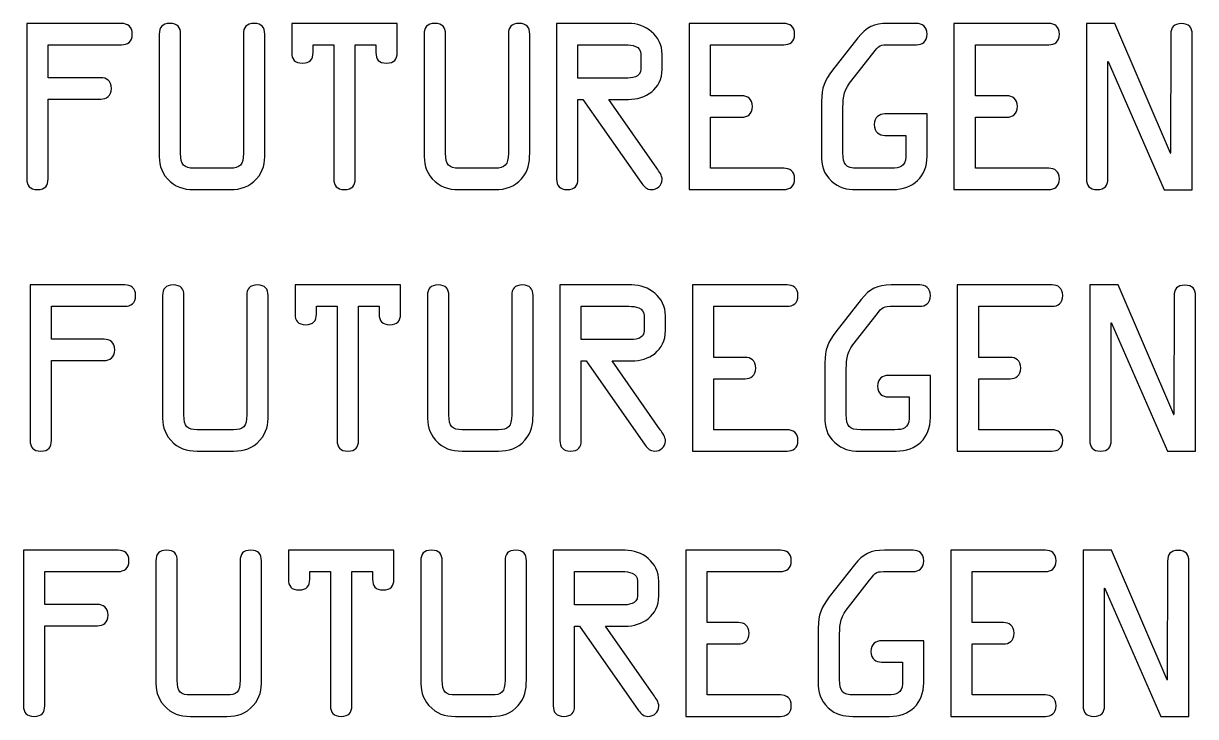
# Model space of a CAD drawing. Extents: x 14 to 123, y 123 to 208.
# Drawn here: x 56.9 to 122.1, y 124.4 to 162.9 of the extents above; entities that cross this region are included whole.
import ezdxf

# ---------------------------------------------------------------- set-up
doc = ezdxf.new("R2010")
doc.units = 0
doc.header["$MEASUREMENT"] = 0
doc.layers.add('LAYER_1', color=7, linetype='CONTINUOUS')

# ---------------------------------------------------------------- blocks, each defined once
blk = doc.blocks.new('BLOCK_5')
at = {"layer": 'LAYER_1', "color": 7}
for points, knots in [([(57.109, 162.945), (57.109, 162.945), (62.387, 162.945), (62.387, 162.945), (62.696, 162.945), (62.98, 162.778), (62.98, 162.35), (62.98, 161.922), (62.696, 161.756), (62.387, 161.756), (62.387, 161.756), (58.298, 161.756), (58.298, 161.756), (58.298, 161.756), (58.298, 159.925), (58.298, 159.925), (58.298, 159.925), (61.221, 159.925), (61.221, 159.925), (61.53, 159.925), (61.816, 159.759), (61.816, 159.332), (61.816, 158.903), (61.53, 158.737), (61.221, 158.737), (61.221, 158.737), (58.298, 158.737), (58.298, 158.737), (58.298, 158.737), (58.298, 154.292), (58.298, 154.292), (58.298, 153.912), (58.132, 153.698), (57.704, 153.698), (57.276, 153.698), (57.109, 153.912), (57.109, 154.292), (57.109, 154.292), (57.109, 162.945), (57.109, 162.945)], [0, 0, 0, 0, 1, 1, 1, 2, 2, 2, 3, 3, 3, 4, 4, 4, 5, 5, 5, 6, 6, 6, 7, 7, 7, 8, 8, 8, 9, 9, 9, 10, 10, 10, 11, 11, 11, 12, 12, 12, 13, 13, 13, 13]), ([(66.405, 153.698), (65.81, 153.698), (65.347, 153.84), (64.93, 154.304), (64.539, 154.744), (64.479, 155.171), (64.479, 155.718), (64.479, 155.718), (64.479, 162.35), (64.479, 162.35), (64.479, 162.73), (64.645, 162.945), (65.073, 162.945), (65.502, 162.945), (65.668, 162.73), (65.668, 162.35), (65.668, 162.35), (65.668, 155.718), (65.668, 155.718), (65.668, 155.053), (65.869, 154.886), (66.405, 154.886), (66.405, 154.886), (68.425, 154.886), (68.425, 154.886), (68.959, 154.886), (69.162, 155.053), (69.162, 155.718), (69.162, 155.718), (69.162, 162.35), (69.162, 162.35), (69.162, 162.73), (69.329, 162.945), (69.756, 162.945), (70.184, 162.945), (70.351, 162.73), (70.351, 162.35), (70.351, 162.35), (70.351, 155.718), (70.351, 155.718), (70.351, 155.171), (70.291, 154.744), (69.898, 154.304), (69.483, 153.84), (69.019, 153.698), (68.425, 153.698), (68.425, 153.698), (66.405, 153.698), (66.405, 153.698)], [0, 0, 0, 0, 1, 1, 1, 2, 2, 2, 3, 3, 3, 4, 4, 4, 5, 5, 5, 6, 6, 6, 7, 7, 7, 8, 8, 8, 9, 9, 9, 10, 10, 10, 11, 11, 11, 12, 12, 12, 13, 13, 13, 14, 14, 14, 15, 15, 15, 16, 16, 16, 16]), ([(73.038, 161.756), (73.038, 161.756), (73.038, 161.328), (73.038, 161.328), (73.038, 160.947), (72.871, 160.733), (72.443, 160.733), (72.015, 160.733), (71.849, 160.947), (71.849, 161.328), (71.849, 161.328), (71.849, 162.945), (71.849, 162.945), (71.849, 162.945), (77.72, 162.945), (77.72, 162.945), (77.72, 162.945), (77.72, 161.328), (77.72, 161.328), (77.72, 160.947), (77.553, 160.733), (77.126, 160.733), (76.698, 160.733), (76.531, 160.947), (76.531, 161.328), (76.531, 161.328), (76.531, 161.756), (76.531, 161.756), (76.531, 161.756), (75.379, 161.756), (75.379, 161.756), (75.379, 161.756), (75.379, 154.292), (75.379, 154.292), (75.379, 153.912), (75.213, 153.698), (74.784, 153.698), (74.357, 153.698), (74.191, 153.912), (74.191, 154.292), (74.191, 154.292), (74.191, 161.756), (74.191, 161.756), (74.191, 161.756), (73.038, 161.756), (73.038, 161.756)], [0, 0, 0, 0, 1, 1, 1, 2, 2, 2, 3, 3, 3, 4, 4, 4, 5, 5, 5, 6, 6, 6, 7, 7, 7, 8, 8, 8, 9, 9, 9, 10, 10, 10, 11, 11, 11, 12, 12, 12, 13, 13, 13, 14, 14, 14, 15, 15, 15, 15]), ([(81.144, 153.698), (80.549, 153.698), (80.086, 153.84), (79.67, 154.304), (79.278, 154.744), (79.218, 155.171), (79.218, 155.718), (79.218, 155.718), (79.218, 162.35), (79.218, 162.35), (79.218, 162.73), (79.385, 162.945), (79.813, 162.945), (80.24, 162.945), (80.407, 162.73), (80.407, 162.35), (80.407, 162.35), (80.407, 155.718), (80.407, 155.718), (80.407, 155.053), (80.609, 154.886), (81.144, 154.886), (81.144, 154.886), (83.164, 154.886), (83.164, 154.886), (83.699, 154.886), (83.902, 155.053), (83.902, 155.718), (83.902, 155.718), (83.902, 162.35), (83.902, 162.35), (83.902, 162.73), (84.067, 162.945), (84.496, 162.945), (84.924, 162.945), (85.089, 162.73), (85.089, 162.35), (85.089, 162.35), (85.089, 155.718), (85.089, 155.718), (85.089, 155.171), (85.03, 154.744), (84.638, 154.304), (84.222, 153.84), (83.758, 153.698), (83.164, 153.698), (83.164, 153.698), (81.144, 153.698), (81.144, 153.698)], [0, 0, 0, 0, 1, 1, 1, 2, 2, 2, 3, 3, 3, 4, 4, 4, 5, 5, 5, 6, 6, 6, 7, 7, 7, 8, 8, 8, 9, 9, 9, 10, 10, 10, 11, 11, 11, 12, 12, 12, 13, 13, 13, 14, 14, 14, 15, 15, 15, 16, 16, 16, 16]), ([(87.776, 154.292), (87.776, 153.912), (87.61, 153.698), (87.182, 153.698), (86.754, 153.698), (86.588, 153.912), (86.588, 154.292), (86.588, 154.292), (86.588, 162.945), (86.588, 162.945), (86.588, 162.945), (90.581, 162.945), (90.581, 162.945), (91.52, 162.945), (92.459, 162.279), (92.459, 161.221), (92.459, 161.221), (92.459, 160.401), (92.459, 160.401), (92.459, 159.284), (91.532, 158.714), (90.581, 158.714), (90.581, 158.714), (89.488, 158.714), (89.488, 158.714), (89.488, 158.714), (92.162, 154.886), (92.162, 154.886), (92.293, 154.708), (92.459, 154.483), (92.459, 154.256), (92.459, 153.923), (92.186, 153.698), (91.853, 153.698), (91.615, 153.698), (91.461, 153.84), (91.33, 154.03), (91.33, 154.03), (88.05, 158.714), (88.05, 158.714), (88.05, 158.714), (87.776, 158.714), (87.776, 158.714), (87.776, 158.714), (87.776, 154.292), (87.776, 154.292)], [0, 0, 0, 0, 1, 1, 1, 2, 2, 2, 3, 3, 3, 4, 4, 4, 5, 5, 5, 6, 6, 6, 7, 7, 7, 8, 8, 8, 9, 9, 9, 10, 10, 10, 11, 11, 11, 12, 12, 12, 13, 13, 13, 14, 14, 14, 15, 15, 15, 15]), ([(99.235, 154.886), (99.544, 154.886), (99.829, 154.72), (99.829, 154.292), (99.829, 153.864), (99.544, 153.698), (99.235, 153.698), (99.235, 153.698), (93.958, 153.698), (93.958, 153.698), (93.958, 153.698), (93.958, 162.945), (93.958, 162.945), (93.958, 162.945), (99.235, 162.945), (99.235, 162.945), (99.544, 162.945), (99.829, 162.778), (99.829, 162.35), (99.829, 161.922), (99.544, 161.756), (99.235, 161.756), (99.235, 161.756), (95.146, 161.756), (95.146, 161.756), (95.146, 161.756), (95.146, 158.916), (95.146, 158.916), (95.146, 158.916), (96.893, 158.916), (96.893, 158.916), (97.202, 158.916), (97.488, 158.749), (97.488, 158.322), (97.488, 157.893), (97.202, 157.727), (96.893, 157.727), (96.893, 157.727), (95.146, 157.727), (95.146, 157.727), (95.146, 157.727), (95.146, 154.886), (95.146, 154.886), (95.146, 154.886), (99.235, 154.886), (99.235, 154.886)], [0, 0, 0, 0, 1, 1, 1, 2, 2, 2, 3, 3, 3, 4, 4, 4, 5, 5, 5, 6, 6, 6, 7, 7, 7, 8, 8, 8, 9, 9, 9, 10, 10, 10, 11, 11, 11, 12, 12, 12, 13, 13, 13, 14, 14, 14, 15, 15, 15, 15]), ([(104.857, 156.716), (104.548, 156.716), (104.263, 156.883), (104.263, 157.311), (104.263, 157.739), (104.548, 157.905), (104.857, 157.905), (104.857, 157.905), (107.199, 157.905), (107.199, 157.905), (107.199, 157.905), (107.199, 155.564), (107.199, 155.564), (107.199, 154.411), (106.426, 153.698), (105.297, 153.698), (105.297, 153.698), (103.253, 153.698), (103.253, 153.698), (102.706, 153.698), (102.301, 153.793), (101.886, 154.173), (101.411, 154.601), (101.327, 155.041), (101.327, 155.635), (101.327, 155.635), (101.327, 158.607), (101.327, 158.607), (101.327, 159.367), (101.494, 159.759), (101.945, 160.341), (101.945, 160.341), (103.349, 162.137), (103.349, 162.137), (103.823, 162.743), (104.24, 162.945), (105.012, 162.945), (105.012, 162.945), (106.604, 162.945), (106.604, 162.945), (106.913, 162.945), (107.199, 162.778), (107.199, 162.35), (107.199, 161.922), (106.913, 161.756), (106.604, 161.756), (106.604, 161.756), (105.178, 161.756), (105.178, 161.756), (104.524, 161.756), (104.572, 161.767), (104.18, 161.268), (104.18, 161.268), (102.885, 159.616), (102.885, 159.616), (102.516, 159.153), (102.516, 158.653), (102.516, 158.071), (102.516, 158.071), (102.516, 155.743), (102.516, 155.743), (102.516, 155.088), (102.659, 154.886), (103.336, 154.886), (103.336, 154.886), (105.226, 154.886), (105.226, 154.886), (105.654, 154.886), (106.01, 154.982), (106.01, 155.504), (106.01, 155.504), (106.01, 156.716), (106.01, 156.716), (106.01, 156.716), (104.857, 156.716), (104.857, 156.716)], [0, 0, 0, 0, 1, 1, 1, 2, 2, 2, 3, 3, 3, 4, 4, 4, 5, 5, 5, 6, 6, 6, 7, 7, 7, 8, 8, 8, 9, 9, 9, 10, 10, 10, 11, 11, 11, 12, 12, 12, 13, 13, 13, 14, 14, 14, 15, 15, 15, 16, 16, 16, 17, 17, 17, 18, 18, 18, 19, 19, 19, 20, 20, 20, 21, 21, 21, 22, 22, 22, 23, 23, 23, 24, 24, 24, 25, 25, 25, 25]), ([(113.975, 154.886), (114.283, 154.886), (114.568, 154.72), (114.568, 154.292), (114.568, 153.864), (114.283, 153.698), (113.975, 153.698), (113.975, 153.698), (108.696, 153.698), (108.696, 153.698), (108.696, 153.698), (108.696, 162.945), (108.696, 162.945), (108.696, 162.945), (113.975, 162.945), (113.975, 162.945), (114.283, 162.945), (114.568, 162.778), (114.568, 162.35), (114.568, 161.922), (114.283, 161.756), (113.975, 161.756), (113.975, 161.756), (109.886, 161.756), (109.886, 161.756), (109.886, 161.756), (109.886, 158.916), (109.886, 158.916), (109.886, 158.916), (111.633, 158.916), (111.633, 158.916), (111.942, 158.916), (112.226, 158.749), (112.226, 158.322), (112.226, 157.893), (111.942, 157.727), (111.633, 157.727), (111.633, 157.727), (109.886, 157.727), (109.886, 157.727), (109.886, 157.727), (109.886, 154.886), (109.886, 154.886), (109.886, 154.886), (113.975, 154.886), (113.975, 154.886)], [0, 0, 0, 0, 1, 1, 1, 2, 2, 2, 3, 3, 3, 4, 4, 4, 5, 5, 5, 6, 6, 6, 7, 7, 7, 8, 8, 8, 9, 9, 9, 10, 10, 10, 11, 11, 11, 12, 12, 12, 13, 13, 13, 14, 14, 14, 15, 15, 15, 15]), ([(120.761, 162.338), (120.761, 162.719), (120.927, 162.932), (121.355, 162.932), (121.783, 162.932), (121.951, 162.719), (121.951, 162.338), (121.951, 162.338), (121.951, 153.686), (121.951, 153.686), (121.951, 153.686), (120.382, 153.686), (120.382, 153.686), (120.382, 153.686), (117.278, 160.817), (117.278, 160.817), (117.278, 160.817), (117.278, 160.829), (117.278, 160.829), (117.278, 160.829), (117.255, 160.829), (117.255, 160.829), (117.255, 160.829), (117.255, 154.292), (117.255, 154.292), (117.255, 153.912), (117.089, 153.698), (116.66, 153.698), (116.233, 153.698), (116.066, 153.912), (116.066, 154.292), (116.066, 154.292), (116.066, 162.945), (116.066, 162.945), (116.066, 162.945), (117.636, 162.945), (117.636, 162.945), (117.636, 162.945), (120.737, 155.73), (120.737, 155.73), (120.737, 155.73), (120.726, 155.73), (120.726, 155.73), (120.726, 155.73), (120.749, 155.73), (120.749, 155.73), (120.749, 155.73), (120.761, 162.338), (120.761, 162.338)], [0, 0, 0, 0, 1, 1, 1, 2, 2, 2, 3, 3, 3, 4, 4, 4, 5, 5, 5, 6, 6, 6, 7, 7, 7, 8, 8, 8, 9, 9, 9, 10, 10, 10, 11, 11, 11, 12, 12, 12, 13, 13, 13, 14, 14, 14, 15, 15, 15, 16, 16, 16, 16]), ([(87.776, 159.902), (87.776, 159.902), (90.415, 159.902), (90.415, 159.902), (90.748, 159.902), (91.271, 159.925), (91.271, 160.401), (91.271, 160.401), (91.271, 161.221), (91.271, 161.221), (91.271, 161.695), (90.783, 161.756), (90.427, 161.756), (90.427, 161.756), (87.776, 161.756), (87.776, 161.756), (87.776, 161.756), (87.776, 159.902), (87.776, 159.902)], [0, 0, 0, 0, 1, 1, 1, 2, 2, 2, 3, 3, 3, 4, 4, 4, 5, 5, 5, 6, 6, 6, 6])]:
    blk.add_open_spline(points, degree=3, knots=knots, dxfattribs=at)
blk = doc.blocks.new('BLOCK_6')
at = {"layer": 'LAYER_1', "color": 7}
for points, knots in [([(57.294, 148.389), (57.294, 148.389), (62.572, 148.389), (62.572, 148.389), (62.881, 148.389), (63.165, 148.223), (63.165, 147.795), (63.165, 147.366), (62.881, 147.201), (62.572, 147.201), (62.572, 147.201), (58.483, 147.201), (58.483, 147.201), (58.483, 147.201), (58.483, 145.37), (58.483, 145.37), (58.483, 145.37), (61.406, 145.37), (61.406, 145.37), (61.715, 145.37), (62.001, 145.204), (62.001, 144.776), (62.001, 144.348), (61.715, 144.182), (61.406, 144.182), (61.406, 144.182), (58.483, 144.182), (58.483, 144.182), (58.483, 144.182), (58.483, 139.736), (58.483, 139.736), (58.483, 139.357), (58.317, 139.143), (57.889, 139.143), (57.461, 139.143), (57.294, 139.357), (57.294, 139.736), (57.294, 139.736), (57.294, 148.389), (57.294, 148.389)], [0, 0, 0, 0, 1, 1, 1, 2, 2, 2, 3, 3, 3, 4, 4, 4, 5, 5, 5, 6, 6, 6, 7, 7, 7, 8, 8, 8, 9, 9, 9, 10, 10, 10, 11, 11, 11, 12, 12, 12, 13, 13, 13, 13]), ([(66.59, 139.143), (65.995, 139.143), (65.532, 139.285), (65.115, 139.749), (64.724, 140.189), (64.664, 140.616), (64.664, 141.163), (64.664, 141.163), (64.664, 147.795), (64.664, 147.795), (64.664, 148.175), (64.83, 148.389), (65.258, 148.389), (65.687, 148.389), (65.853, 148.175), (65.853, 147.795), (65.853, 147.795), (65.853, 141.163), (65.853, 141.163), (65.853, 140.498), (66.054, 140.331), (66.59, 140.331), (66.59, 140.331), (68.61, 140.331), (68.61, 140.331), (69.144, 140.331), (69.347, 140.498), (69.347, 141.163), (69.347, 141.163), (69.347, 147.795), (69.347, 147.795), (69.347, 148.175), (69.514, 148.389), (69.941, 148.389), (70.369, 148.389), (70.536, 148.175), (70.536, 147.795), (70.536, 147.795), (70.536, 141.163), (70.536, 141.163), (70.536, 140.616), (70.476, 140.189), (70.083, 139.749), (69.668, 139.285), (69.204, 139.143), (68.61, 139.143), (68.61, 139.143), (66.59, 139.143), (66.59, 139.143)], [0, 0, 0, 0, 1, 1, 1, 2, 2, 2, 3, 3, 3, 4, 4, 4, 5, 5, 5, 6, 6, 6, 7, 7, 7, 8, 8, 8, 9, 9, 9, 10, 10, 10, 11, 11, 11, 12, 12, 12, 13, 13, 13, 14, 14, 14, 15, 15, 15, 16, 16, 16, 16]), ([(73.223, 147.201), (73.223, 147.201), (73.223, 146.773), (73.223, 146.773), (73.223, 146.392), (73.056, 146.178), (72.628, 146.178), (72.2, 146.178), (72.034, 146.392), (72.034, 146.773), (72.034, 146.773), (72.034, 148.389), (72.034, 148.389), (72.034, 148.389), (77.905, 148.389), (77.905, 148.389), (77.905, 148.389), (77.905, 146.773), (77.905, 146.773), (77.905, 146.392), (77.738, 146.178), (77.311, 146.178), (76.883, 146.178), (76.716, 146.392), (76.716, 146.773), (76.716, 146.773), (76.716, 147.201), (76.716, 147.201), (76.716, 147.201), (75.564, 147.201), (75.564, 147.201), (75.564, 147.201), (75.564, 139.736), (75.564, 139.736), (75.564, 139.357), (75.398, 139.143), (74.969, 139.143), (74.542, 139.143), (74.376, 139.357), (74.376, 139.736), (74.376, 139.736), (74.376, 147.201), (74.376, 147.201), (74.376, 147.201), (73.223, 147.201), (73.223, 147.201)], [0, 0, 0, 0, 1, 1, 1, 2, 2, 2, 3, 3, 3, 4, 4, 4, 5, 5, 5, 6, 6, 6, 7, 7, 7, 8, 8, 8, 9, 9, 9, 10, 10, 10, 11, 11, 11, 12, 12, 12, 13, 13, 13, 14, 14, 14, 15, 15, 15, 15]), ([(81.329, 139.143), (80.734, 139.143), (80.271, 139.285), (79.855, 139.749), (79.463, 140.189), (79.403, 140.616), (79.403, 141.163), (79.403, 141.163), (79.403, 147.795), (79.403, 147.795), (79.403, 148.175), (79.57, 148.389), (79.998, 148.389), (80.425, 148.389), (80.592, 148.175), (80.592, 147.795), (80.592, 147.795), (80.592, 141.163), (80.592, 141.163), (80.592, 140.498), (80.794, 140.331), (81.329, 140.331), (81.329, 140.331), (83.349, 140.331), (83.349, 140.331), (83.884, 140.331), (84.087, 140.498), (84.087, 141.163), (84.087, 141.163), (84.087, 147.795), (84.087, 147.795), (84.087, 148.175), (84.252, 148.389), (84.681, 148.389), (85.109, 148.389), (85.274, 148.175), (85.274, 147.795), (85.274, 147.795), (85.274, 141.163), (85.274, 141.163), (85.274, 140.616), (85.215, 140.189), (84.823, 139.749), (84.407, 139.285), (83.943, 139.143), (83.349, 139.143), (83.349, 139.143), (81.329, 139.143), (81.329, 139.143)], [0, 0, 0, 0, 1, 1, 1, 2, 2, 2, 3, 3, 3, 4, 4, 4, 5, 5, 5, 6, 6, 6, 7, 7, 7, 8, 8, 8, 9, 9, 9, 10, 10, 10, 11, 11, 11, 12, 12, 12, 13, 13, 13, 14, 14, 14, 15, 15, 15, 16, 16, 16, 16]), ([(87.961, 139.736), (87.961, 139.357), (87.795, 139.143), (87.367, 139.143), (86.939, 139.143), (86.773, 139.357), (86.773, 139.736), (86.773, 139.736), (86.773, 148.389), (86.773, 148.389), (86.773, 148.389), (90.766, 148.389), (90.766, 148.389), (91.705, 148.389), (92.644, 147.724), (92.644, 146.666), (92.644, 146.666), (92.644, 145.846), (92.644, 145.846), (92.644, 144.729), (91.717, 144.158), (90.766, 144.158), (90.766, 144.158), (89.673, 144.158), (89.673, 144.158), (89.673, 144.158), (92.347, 140.331), (92.347, 140.331), (92.478, 140.153), (92.644, 139.928), (92.644, 139.701), (92.644, 139.368), (92.371, 139.143), (92.038, 139.143), (91.8, 139.143), (91.646, 139.285), (91.515, 139.475), (91.515, 139.475), (88.235, 144.158), (88.235, 144.158), (88.235, 144.158), (87.961, 144.158), (87.961, 144.158), (87.961, 144.158), (87.961, 139.736), (87.961, 139.736)], [0, 0, 0, 0, 1, 1, 1, 2, 2, 2, 3, 3, 3, 4, 4, 4, 5, 5, 5, 6, 6, 6, 7, 7, 7, 8, 8, 8, 9, 9, 9, 10, 10, 10, 11, 11, 11, 12, 12, 12, 13, 13, 13, 14, 14, 14, 15, 15, 15, 15]), ([(99.42, 140.331), (99.729, 140.331), (100.014, 140.164), (100.014, 139.736), (100.014, 139.309), (99.729, 139.143), (99.42, 139.143), (99.42, 139.143), (94.143, 139.143), (94.143, 139.143), (94.143, 139.143), (94.143, 148.389), (94.143, 148.389), (94.143, 148.389), (99.42, 148.389), (99.42, 148.389), (99.729, 148.389), (100.014, 148.223), (100.014, 147.795), (100.014, 147.366), (99.729, 147.201), (99.42, 147.201), (99.42, 147.201), (95.331, 147.201), (95.331, 147.201), (95.331, 147.201), (95.331, 144.36), (95.331, 144.36), (95.331, 144.36), (97.078, 144.36), (97.078, 144.36), (97.387, 144.36), (97.673, 144.194), (97.673, 143.766), (97.673, 143.338), (97.387, 143.172), (97.078, 143.172), (97.078, 143.172), (95.331, 143.172), (95.331, 143.172), (95.331, 143.172), (95.331, 140.331), (95.331, 140.331), (95.331, 140.331), (99.42, 140.331), (99.42, 140.331)], [0, 0, 0, 0, 1, 1, 1, 2, 2, 2, 3, 3, 3, 4, 4, 4, 5, 5, 5, 6, 6, 6, 7, 7, 7, 8, 8, 8, 9, 9, 9, 10, 10, 10, 11, 11, 11, 12, 12, 12, 13, 13, 13, 14, 14, 14, 15, 15, 15, 15]), ([(105.042, 142.161), (104.733, 142.161), (104.448, 142.328), (104.448, 142.756), (104.448, 143.184), (104.733, 143.35), (105.042, 143.35), (105.042, 143.35), (107.384, 143.35), (107.384, 143.35), (107.384, 143.35), (107.384, 141.009), (107.384, 141.009), (107.384, 139.856), (106.611, 139.143), (105.482, 139.143), (105.482, 139.143), (103.438, 139.143), (103.438, 139.143), (102.891, 139.143), (102.486, 139.237), (102.071, 139.618), (101.596, 140.046), (101.512, 140.486), (101.512, 141.08), (101.512, 141.08), (101.512, 144.052), (101.512, 144.052), (101.512, 144.812), (101.679, 145.204), (102.13, 145.786), (102.13, 145.786), (103.534, 147.581), (103.534, 147.581), (104.008, 148.188), (104.425, 148.389), (105.197, 148.389), (105.197, 148.389), (106.789, 148.389), (106.789, 148.389), (107.098, 148.389), (107.384, 148.223), (107.384, 147.795), (107.384, 147.366), (107.098, 147.201), (106.789, 147.201), (106.789, 147.201), (105.363, 147.201), (105.363, 147.201), (104.709, 147.201), (104.757, 147.212), (104.365, 146.713), (104.365, 146.713), (103.07, 145.061), (103.07, 145.061), (102.701, 144.598), (102.701, 144.098), (102.701, 143.516), (102.701, 143.516), (102.701, 141.187), (102.701, 141.187), (102.701, 140.533), (102.844, 140.331), (103.521, 140.331), (103.521, 140.331), (105.411, 140.331), (105.411, 140.331), (105.839, 140.331), (106.195, 140.426), (106.195, 140.949), (106.195, 140.949), (106.195, 142.161), (106.195, 142.161), (106.195, 142.161), (105.042, 142.161), (105.042, 142.161)], [0, 0, 0, 0, 1, 1, 1, 2, 2, 2, 3, 3, 3, 4, 4, 4, 5, 5, 5, 6, 6, 6, 7, 7, 7, 8, 8, 8, 9, 9, 9, 10, 10, 10, 11, 11, 11, 12, 12, 12, 13, 13, 13, 14, 14, 14, 15, 15, 15, 16, 16, 16, 17, 17, 17, 18, 18, 18, 19, 19, 19, 20, 20, 20, 21, 21, 21, 22, 22, 22, 23, 23, 23, 24, 24, 24, 25, 25, 25, 25]), ([(114.16, 140.331), (114.468, 140.331), (114.753, 140.164), (114.753, 139.736), (114.753, 139.309), (114.468, 139.143), (114.16, 139.143), (114.16, 139.143), (108.881, 139.143), (108.881, 139.143), (108.881, 139.143), (108.881, 148.389), (108.881, 148.389), (108.881, 148.389), (114.16, 148.389), (114.16, 148.389), (114.468, 148.389), (114.753, 148.223), (114.753, 147.795), (114.753, 147.366), (114.468, 147.201), (114.16, 147.201), (114.16, 147.201), (110.071, 147.201), (110.071, 147.201), (110.071, 147.201), (110.071, 144.36), (110.071, 144.36), (110.071, 144.36), (111.818, 144.36), (111.818, 144.36), (112.127, 144.36), (112.411, 144.194), (112.411, 143.766), (112.411, 143.338), (112.127, 143.172), (111.818, 143.172), (111.818, 143.172), (110.071, 143.172), (110.071, 143.172), (110.071, 143.172), (110.071, 140.331), (110.071, 140.331), (110.071, 140.331), (114.16, 140.331), (114.16, 140.331)], [0, 0, 0, 0, 1, 1, 1, 2, 2, 2, 3, 3, 3, 4, 4, 4, 5, 5, 5, 6, 6, 6, 7, 7, 7, 8, 8, 8, 9, 9, 9, 10, 10, 10, 11, 11, 11, 12, 12, 12, 13, 13, 13, 14, 14, 14, 15, 15, 15, 15]), ([(120.946, 147.783), (120.946, 148.163), (121.112, 148.377), (121.54, 148.377), (121.968, 148.377), (122.136, 148.163), (122.136, 147.783), (122.136, 147.783), (122.136, 139.131), (122.136, 139.131), (122.136, 139.131), (120.567, 139.131), (120.567, 139.131), (120.567, 139.131), (117.463, 146.262), (117.463, 146.262), (117.463, 146.262), (117.463, 146.274), (117.463, 146.274), (117.463, 146.274), (117.44, 146.274), (117.44, 146.274), (117.44, 146.274), (117.44, 139.736), (117.44, 139.736), (117.44, 139.357), (117.274, 139.143), (116.845, 139.143), (116.418, 139.143), (116.251, 139.357), (116.251, 139.736), (116.251, 139.736), (116.251, 148.389), (116.251, 148.389), (116.251, 148.389), (117.821, 148.389), (117.821, 148.389), (117.821, 148.389), (120.922, 141.175), (120.922, 141.175), (120.922, 141.175), (120.911, 141.175), (120.911, 141.175), (120.911, 141.175), (120.934, 141.175), (120.934, 141.175), (120.934, 141.175), (120.946, 147.783), (120.946, 147.783)], [0, 0, 0, 0, 1, 1, 1, 2, 2, 2, 3, 3, 3, 4, 4, 4, 5, 5, 5, 6, 6, 6, 7, 7, 7, 8, 8, 8, 9, 9, 9, 10, 10, 10, 11, 11, 11, 12, 12, 12, 13, 13, 13, 14, 14, 14, 15, 15, 15, 16, 16, 16, 16]), ([(87.961, 145.347), (87.961, 145.347), (90.6, 145.347), (90.6, 145.347), (90.933, 145.347), (91.456, 145.37), (91.456, 145.846), (91.456, 145.846), (91.456, 146.666), (91.456, 146.666), (91.456, 147.14), (90.968, 147.201), (90.612, 147.201), (90.612, 147.201), (87.961, 147.201), (87.961, 147.201), (87.961, 147.201), (87.961, 145.347), (87.961, 145.347)], [0, 0, 0, 0, 1, 1, 1, 2, 2, 2, 3, 3, 3, 4, 4, 4, 5, 5, 5, 6, 6, 6, 6])]:
    blk.add_open_spline(points, degree=3, knots=knots, dxfattribs=at)
blk = doc.blocks.new('BLOCK_7')
at = {"layer": 'LAYER_1', "color": 7}
for points, knots in [([(56.924, 133.627), (56.924, 133.627), (62.201, 133.627), (62.201, 133.627), (62.51, 133.627), (62.795, 133.461), (62.795, 133.033), (62.795, 132.604), (62.51, 132.439), (62.201, 132.439), (62.201, 132.439), (58.112, 132.439), (58.112, 132.439), (58.112, 132.439), (58.112, 130.608), (58.112, 130.608), (58.112, 130.608), (61.036, 130.608), (61.036, 130.608), (61.345, 130.608), (61.631, 130.441), (61.631, 130.014), (61.631, 129.586), (61.345, 129.42), (61.036, 129.42), (61.036, 129.42), (58.112, 129.42), (58.112, 129.42), (58.112, 129.42), (58.112, 124.974), (58.112, 124.974), (58.112, 124.595), (57.946, 124.381), (57.519, 124.381), (57.091, 124.381), (56.924, 124.595), (56.924, 124.974), (56.924, 124.974), (56.924, 133.627), (56.924, 133.627)], [0, 0, 0, 0, 1, 1, 1, 2, 2, 2, 3, 3, 3, 4, 4, 4, 5, 5, 5, 6, 6, 6, 7, 7, 7, 8, 8, 8, 9, 9, 9, 10, 10, 10, 11, 11, 11, 12, 12, 12, 13, 13, 13, 13]), ([(66.219, 124.381), (65.625, 124.381), (65.162, 124.523), (64.745, 124.986), (64.353, 125.427), (64.294, 125.854), (64.294, 126.401), (64.294, 126.401), (64.294, 133.033), (64.294, 133.033), (64.294, 133.413), (64.46, 133.627), (64.888, 133.627), (65.316, 133.627), (65.482, 133.413), (65.482, 133.033), (65.482, 133.033), (65.482, 126.401), (65.482, 126.401), (65.482, 125.736), (65.684, 125.569), (66.219, 125.569), (66.219, 125.569), (68.24, 125.569), (68.24, 125.569), (68.774, 125.569), (68.977, 125.736), (68.977, 126.401), (68.977, 126.401), (68.977, 133.033), (68.977, 133.033), (68.977, 133.413), (69.143, 133.627), (69.57, 133.627), (69.999, 133.627), (70.165, 133.413), (70.165, 133.033), (70.165, 133.033), (70.165, 126.401), (70.165, 126.401), (70.165, 125.854), (70.106, 125.427), (69.713, 124.986), (69.298, 124.523), (68.833, 124.381), (68.24, 124.381), (68.24, 124.381), (66.219, 124.381), (66.219, 124.381)], [0, 0, 0, 0, 1, 1, 1, 2, 2, 2, 3, 3, 3, 4, 4, 4, 5, 5, 5, 6, 6, 6, 7, 7, 7, 8, 8, 8, 9, 9, 9, 10, 10, 10, 11, 11, 11, 12, 12, 12, 13, 13, 13, 14, 14, 14, 15, 15, 15, 16, 16, 16, 16]), ([(72.852, 132.439), (72.852, 132.439), (72.852, 132.011), (72.852, 132.011), (72.852, 131.63), (72.686, 131.416), (72.257, 131.416), (71.83, 131.416), (71.664, 131.63), (71.664, 132.011), (71.664, 132.011), (71.664, 133.627), (71.664, 133.627), (71.664, 133.627), (77.535, 133.627), (77.535, 133.627), (77.535, 133.627), (77.535, 132.011), (77.535, 132.011), (77.535, 131.63), (77.368, 131.416), (76.941, 131.416), (76.513, 131.416), (76.346, 131.63), (76.346, 132.011), (76.346, 132.011), (76.346, 132.439), (76.346, 132.439), (76.346, 132.439), (75.194, 132.439), (75.194, 132.439), (75.194, 132.439), (75.194, 124.974), (75.194, 124.974), (75.194, 124.595), (75.027, 124.381), (74.599, 124.381), (74.171, 124.381), (74.005, 124.595), (74.005, 124.974), (74.005, 124.974), (74.005, 132.439), (74.005, 132.439), (74.005, 132.439), (72.852, 132.439), (72.852, 132.439)], [0, 0, 0, 0, 1, 1, 1, 2, 2, 2, 3, 3, 3, 4, 4, 4, 5, 5, 5, 6, 6, 6, 7, 7, 7, 8, 8, 8, 9, 9, 9, 10, 10, 10, 11, 11, 11, 12, 12, 12, 13, 13, 13, 14, 14, 14, 15, 15, 15, 15]), ([(80.959, 124.381), (80.364, 124.381), (79.9, 124.523), (79.484, 124.986), (79.093, 125.427), (79.033, 125.854), (79.033, 126.401), (79.033, 126.401), (79.033, 133.033), (79.033, 133.033), (79.033, 133.413), (79.199, 133.627), (79.628, 133.627), (80.055, 133.627), (80.222, 133.413), (80.222, 133.033), (80.222, 133.033), (80.222, 126.401), (80.222, 126.401), (80.222, 125.736), (80.423, 125.569), (80.959, 125.569), (80.959, 125.569), (82.979, 125.569), (82.979, 125.569), (83.513, 125.569), (83.716, 125.736), (83.716, 126.401), (83.716, 126.401), (83.716, 133.033), (83.716, 133.033), (83.716, 133.413), (83.882, 133.627), (84.31, 133.627), (84.738, 133.627), (84.904, 133.413), (84.904, 133.033), (84.904, 133.033), (84.904, 126.401), (84.904, 126.401), (84.904, 125.854), (84.845, 125.427), (84.452, 124.986), (84.037, 124.523), (83.573, 124.381), (82.979, 124.381), (82.979, 124.381), (80.959, 124.381), (80.959, 124.381)], [0, 0, 0, 0, 1, 1, 1, 2, 2, 2, 3, 3, 3, 4, 4, 4, 5, 5, 5, 6, 6, 6, 7, 7, 7, 8, 8, 8, 9, 9, 9, 10, 10, 10, 11, 11, 11, 12, 12, 12, 13, 13, 13, 14, 14, 14, 15, 15, 15, 16, 16, 16, 16]), ([(87.591, 124.974), (87.591, 124.595), (87.425, 124.381), (86.997, 124.381), (86.569, 124.381), (86.402, 124.595), (86.402, 124.974), (86.402, 124.974), (86.402, 133.627), (86.402, 133.627), (86.402, 133.627), (90.396, 133.627), (90.396, 133.627), (91.335, 133.627), (92.274, 132.962), (92.274, 131.903), (92.274, 131.903), (92.274, 131.084), (92.274, 131.084), (92.274, 129.967), (91.347, 129.396), (90.396, 129.396), (90.396, 129.396), (89.302, 129.396), (89.302, 129.396), (89.302, 129.396), (91.977, 125.569), (91.977, 125.569), (92.107, 125.391), (92.274, 125.166), (92.274, 124.939), (92.274, 124.606), (92.001, 124.381), (91.667, 124.381), (91.43, 124.381), (91.276, 124.523), (91.145, 124.713), (91.145, 124.713), (87.864, 129.396), (87.864, 129.396), (87.864, 129.396), (87.591, 129.396), (87.591, 129.396), (87.591, 129.396), (87.591, 124.974), (87.591, 124.974)], [0, 0, 0, 0, 1, 1, 1, 2, 2, 2, 3, 3, 3, 4, 4, 4, 5, 5, 5, 6, 6, 6, 7, 7, 7, 8, 8, 8, 9, 9, 9, 10, 10, 10, 11, 11, 11, 12, 12, 12, 13, 13, 13, 14, 14, 14, 15, 15, 15, 15]), ([(99.049, 125.569), (99.358, 125.569), (99.643, 125.403), (99.643, 124.974), (99.643, 124.547), (99.358, 124.381), (99.049, 124.381), (99.049, 124.381), (93.772, 124.381), (93.772, 124.381), (93.772, 124.381), (93.772, 133.627), (93.772, 133.627), (93.772, 133.627), (99.049, 133.627), (99.049, 133.627), (99.358, 133.627), (99.643, 133.461), (99.643, 133.033), (99.643, 132.604), (99.358, 132.439), (99.049, 132.439), (99.049, 132.439), (94.961, 132.439), (94.961, 132.439), (94.961, 132.439), (94.961, 129.598), (94.961, 129.598), (94.961, 129.598), (96.708, 129.598), (96.708, 129.598), (97.017, 129.598), (97.302, 129.431), (97.302, 129.004), (97.302, 128.576), (97.017, 128.409), (96.708, 128.409), (96.708, 128.409), (94.961, 128.409), (94.961, 128.409), (94.961, 128.409), (94.961, 125.569), (94.961, 125.569), (94.961, 125.569), (99.049, 125.569), (99.049, 125.569)], [0, 0, 0, 0, 1, 1, 1, 2, 2, 2, 3, 3, 3, 4, 4, 4, 5, 5, 5, 6, 6, 6, 7, 7, 7, 8, 8, 8, 9, 9, 9, 10, 10, 10, 11, 11, 11, 12, 12, 12, 13, 13, 13, 14, 14, 14, 15, 15, 15, 15]), ([(104.672, 127.399), (104.363, 127.399), (104.077, 127.565), (104.077, 127.994), (104.077, 128.422), (104.363, 128.588), (104.672, 128.588), (104.672, 128.588), (107.013, 128.588), (107.013, 128.588), (107.013, 128.588), (107.013, 126.247), (107.013, 126.247), (107.013, 125.094), (106.241, 124.381), (105.111, 124.381), (105.111, 124.381), (103.067, 124.381), (103.067, 124.381), (102.521, 124.381), (102.116, 124.476), (101.701, 124.856), (101.226, 125.283), (101.142, 125.724), (101.142, 126.318), (101.142, 126.318), (101.142, 129.289), (101.142, 129.289), (101.142, 130.05), (101.308, 130.441), (101.76, 131.024), (101.76, 131.024), (103.163, 132.82), (103.163, 132.82), (103.638, 133.426), (104.054, 133.627), (104.826, 133.627), (104.826, 133.627), (106.419, 133.627), (106.419, 133.627), (106.728, 133.627), (107.013, 133.461), (107.013, 133.033), (107.013, 132.604), (106.728, 132.439), (106.419, 132.439), (106.419, 132.439), (104.993, 132.439), (104.993, 132.439), (104.339, 132.439), (104.386, 132.45), (103.994, 131.951), (103.994, 131.951), (102.7, 130.299), (102.7, 130.299), (102.33, 129.836), (102.33, 129.336), (102.33, 128.754), (102.33, 128.754), (102.33, 126.425), (102.33, 126.425), (102.33, 125.771), (102.474, 125.569), (103.15, 125.569), (103.15, 125.569), (105.04, 125.569), (105.04, 125.569), (105.469, 125.569), (105.825, 125.664), (105.825, 126.187), (105.825, 126.187), (105.825, 127.399), (105.825, 127.399), (105.825, 127.399), (104.672, 127.399), (104.672, 127.399)], [0, 0, 0, 0, 1, 1, 1, 2, 2, 2, 3, 3, 3, 4, 4, 4, 5, 5, 5, 6, 6, 6, 7, 7, 7, 8, 8, 8, 9, 9, 9, 10, 10, 10, 11, 11, 11, 12, 12, 12, 13, 13, 13, 14, 14, 14, 15, 15, 15, 16, 16, 16, 17, 17, 17, 18, 18, 18, 19, 19, 19, 20, 20, 20, 21, 21, 21, 22, 22, 22, 23, 23, 23, 24, 24, 24, 25, 25, 25, 25]), ([(113.789, 125.569), (114.098, 125.569), (114.383, 125.403), (114.383, 124.974), (114.383, 124.547), (114.098, 124.381), (113.789, 124.381), (113.789, 124.381), (108.511, 124.381), (108.511, 124.381), (108.511, 124.381), (108.511, 133.627), (108.511, 133.627), (108.511, 133.627), (113.789, 133.627), (113.789, 133.627), (114.098, 133.627), (114.383, 133.461), (114.383, 133.033), (114.383, 132.604), (114.098, 132.439), (113.789, 132.439), (113.789, 132.439), (109.701, 132.439), (109.701, 132.439), (109.701, 132.439), (109.701, 129.598), (109.701, 129.598), (109.701, 129.598), (111.447, 129.598), (111.447, 129.598), (111.757, 129.598), (112.041, 129.431), (112.041, 129.004), (112.041, 128.576), (111.757, 128.409), (111.447, 128.409), (111.447, 128.409), (109.701, 128.409), (109.701, 128.409), (109.701, 128.409), (109.701, 125.569), (109.701, 125.569), (109.701, 125.569), (113.789, 125.569), (113.789, 125.569)], [0, 0, 0, 0, 1, 1, 1, 2, 2, 2, 3, 3, 3, 4, 4, 4, 5, 5, 5, 6, 6, 6, 7, 7, 7, 8, 8, 8, 9, 9, 9, 10, 10, 10, 11, 11, 11, 12, 12, 12, 13, 13, 13, 14, 14, 14, 15, 15, 15, 15]), ([(120.576, 133.02), (120.576, 133.401), (120.742, 133.615), (121.169, 133.615), (121.598, 133.615), (121.765, 133.401), (121.765, 133.02), (121.765, 133.02), (121.765, 124.369), (121.765, 124.369), (121.765, 124.369), (120.196, 124.369), (120.196, 124.369), (120.196, 124.369), (117.093, 131.5), (117.093, 131.5), (117.093, 131.5), (117.093, 131.512), (117.093, 131.512), (117.093, 131.512), (117.07, 131.512), (117.07, 131.512), (117.07, 131.512), (117.07, 124.974), (117.07, 124.974), (117.07, 124.595), (116.904, 124.381), (116.475, 124.381), (116.048, 124.381), (115.881, 124.595), (115.881, 124.974), (115.881, 124.974), (115.881, 133.627), (115.881, 133.627), (115.881, 133.627), (117.45, 133.627), (117.45, 133.627), (117.45, 133.627), (120.552, 126.413), (120.552, 126.413), (120.552, 126.413), (120.54, 126.413), (120.54, 126.413), (120.54, 126.413), (120.564, 126.413), (120.564, 126.413), (120.564, 126.413), (120.576, 133.02), (120.576, 133.02)], [0, 0, 0, 0, 1, 1, 1, 2, 2, 2, 3, 3, 3, 4, 4, 4, 5, 5, 5, 6, 6, 6, 7, 7, 7, 8, 8, 8, 9, 9, 9, 10, 10, 10, 11, 11, 11, 12, 12, 12, 13, 13, 13, 14, 14, 14, 15, 15, 15, 16, 16, 16, 16]), ([(87.591, 130.585), (87.591, 130.585), (90.229, 130.585), (90.229, 130.585), (90.563, 130.585), (91.086, 130.608), (91.086, 131.084), (91.086, 131.084), (91.086, 131.903), (91.086, 131.903), (91.086, 132.378), (90.598, 132.439), (90.241, 132.439), (90.241, 132.439), (87.591, 132.439), (87.591, 132.439), (87.591, 132.439), (87.591, 130.585), (87.591, 130.585)], [0, 0, 0, 0, 1, 1, 1, 2, 2, 2, 3, 3, 3, 4, 4, 4, 5, 5, 5, 6, 6, 6, 6])]:
    blk.add_open_spline(points, degree=3, knots=knots, dxfattribs=at)

msp = doc.modelspace()

# ---------------------------------------------------------------- block references
at = {"layer": 'LAYER_1'}
for name in ['BLOCK_5', 'BLOCK_6', 'BLOCK_7']:
    msp.add_blockref(name, (0, 0), dxfattribs=at)

doc.saveas('drawing.dxf')
